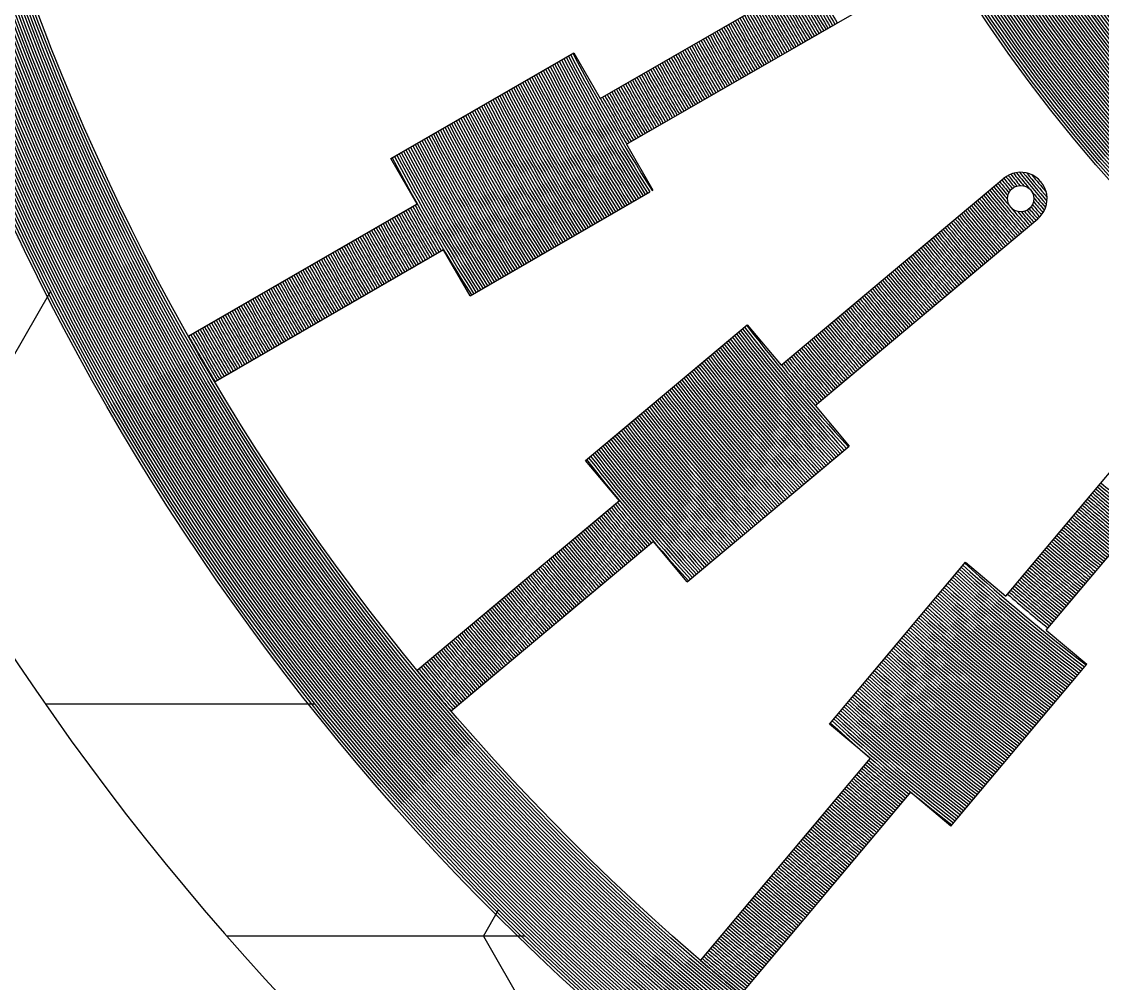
# Model space of a CAD drawing. Header units: millimetres. Extents: x 0 to 2404, y 0 to 1600.
# Drawn here: x 2312.82 to 2333.28, y 1450.91 to 1469.12 of the extents above; entities that cross this region are included whole.
import ezdxf

# ---------------------------------------------------------------- set-up
doc = ezdxf.new("R2010")
doc.units = ezdxf.units.MM

msp = doc.modelspace()

# ---------------------------------------------------------------- linework, layer by layer
for p, q in [((2323.772, 1467.662), (2329.839, 1471.165)), ((2324.272, 1466.796), (2330.339, 1470.299)), ((2319.808, 1466.528), (2323.272, 1468.528)), ((2323.272, 1468.528), (2323.772, 1467.662)), ((2324.272, 1466.796), (2324.772, 1465.93)), ((2320.308, 1465.662), (2319.808, 1466.528)), ((2327.2, 1462.615), (2331.417, 1466.153)), ((2321.308, 1463.93), (2324.714, 1465.896)), ((2324.757, 1465.921), (2324.772, 1465.93)), ((2320.308, 1465.662), (2315.981, 1463.164)), ((2327.843, 1461.849), (2332.06, 1465.387)), ((2320.808, 1464.796), (2316.481, 1462.298)), ((2321.308, 1463.93), (2320.808, 1464.796)), ((2323.493, 1460.81), (2326.558, 1463.381)), ((2326.558, 1463.381), (2327.2, 1462.615)), ((2331.453, 1458.239), (2334.991, 1462.456)), ((2327.843, 1461.849), (2328.486, 1461.083)), ((2332.219, 1457.596), (2335.757, 1461.813)), ((2325.422, 1458.512), (2328.486, 1461.083)), ((2324.136, 1460.044), (2323.493, 1460.81)), ((2324.136, 1460.044), (2320.308, 1456.832)), ((2324.779, 1459.278), (2320.951, 1456.066)), ((2325.422, 1458.512), (2324.779, 1459.278)), ((2328.116, 1455.818), (2330.687, 1458.882)), ((2330.687, 1458.882), (2331.453, 1458.239)), ((2332.219, 1457.596), (2332.985, 1456.954)), ((2330.414, 1453.889), (2332.985, 1456.954)), ((2328.882, 1455.175), (2328.116, 1455.818)), ((2328.882, 1455.175), (2325.669, 1451.347)), ((2329.648, 1454.532), (2326.436, 1450.704)), ((2330.414, 1453.889), (2329.648, 1454.532))]:
    msp.add_line(p, q)
at = {"linetype": 'Continuous'}
for p, q in [((2313.372, 1464.019), (2310.964, 1459.848)), ((2313.268, 1456.204), (2318.373, 1456.204)), ((2321.56, 1451.805), (2321.847, 1452.303)), ((2322.352, 1451.805), (2316.704, 1451.805)), ((2321.56, 1451.805), (2324.1, 1447.406))]:
    msp.add_line(p, q, dxfattribs=at)
for centre, radius in [((2354.333, 1484.729), 46), ((2354.333, 1484.729), 45.95), ((2354.333, 1484.729), 45.9), ((2354.333, 1484.729), 45.85), ((2354.333, 1484.729), 45.8), ((2354.333, 1484.729), 45.75), ((2354.333, 1484.729), 45.7), ((2354.333, 1484.729), 45.65), ((2354.333, 1484.729), 45.6), ((2354.333, 1484.729), 45.55), ((2354.333, 1484.729), 45.5), ((2354.333, 1484.729), 45.45), ((2354.333, 1484.729), 45.4), ((2354.333, 1484.729), 45.35), ((2354.333, 1484.729), 45.3), ((2354.333, 1484.729), 45.25), ((2354.333, 1484.729), 45.2), ((2354.333, 1484.729), 45.15), ((2354.333, 1484.729), 45.1), ((2354.333, 1484.729), 45.05), ((2354.333, 1484.729), 45), ((2354.333, 1484.729), 44.95), ((2354.333, 1484.729), 44.9), ((2354.333, 1484.729), 44.85), ((2354.333, 1484.729), 44.8), ((2354.333, 1484.729), 44.75), ((2354.333, 1484.729), 44.7), ((2354.333, 1484.729), 44.65), ((2354.333, 1484.729), 44.6), ((2354.333, 1484.729), 44.55), ((2354.333, 1484.729), 44.5), ((2354.333, 1484.729), 44.45), ((2354.333, 1484.729), 44.4), ((2354.333, 1484.729), 44.35), ((2354.333, 1484.729), 44.3), ((2354.333, 1484.729), 44.25), ((2354.333, 1484.729), 44.2), ((2354.333, 1484.729), 44.15), ((2354.333, 1484.729), 44.1), ((2354.333, 1484.729), 44.05), ((2354.333, 1484.729), 44), ((2354.333, 1484.729), 28), ((2354.333, 1484.729), 27.95), ((2354.333, 1484.729), 27.9), ((2354.333, 1484.729), 27.85), ((2354.333, 1484.729), 27.8), ((2354.333, 1484.729), 27.75), ((2354.333, 1484.729), 27.7), ((2354.333, 1484.729), 27.65), ((2354.333, 1484.729), 27.6), ((2354.333, 1484.729), 27.55), ((2354.333, 1484.729), 27.5), ((2354.333, 1484.729), 27.45), ((2354.333, 1484.729), 27.4), ((2354.333, 1484.729), 27.35), ((2354.333, 1484.729), 27.3), ((2354.333, 1484.729), 27.25), ((2354.333, 1484.729), 27.2), ((2354.333, 1484.729), 27.15), ((2354.333, 1484.729), 27.1), ((2354.333, 1484.729), 27.05), ((2354.333, 1484.729), 27), ((2354.333, 1484.729), 26.95), ((2354.333, 1484.729), 26.9), ((2354.333, 1484.729), 26.85), ((2354.333, 1484.729), 26.8), ((2354.333, 1484.729), 26.75), ((2354.333, 1484.729), 26.7), ((2354.333, 1484.729), 26.65), ((2354.333, 1484.729), 26.6), ((2354.333, 1484.729), 26.55), ((2354.333, 1484.729), 26.5), ((2354.333, 1484.729), 26.45), ((2354.333, 1484.729), 26.4), ((2354.333, 1484.729), 26.35), ((2354.333, 1484.729), 26.3), ((2354.333, 1484.729), 26.25), ((2354.333, 1484.729), 26.2), ((2354.333, 1484.729), 26.15), ((2354.333, 1484.729), 26.1), ((2354.333, 1484.729), 26.05), ((2354.333, 1484.729), 26), ((2331.735, 1465.767), 0.25)]:
    msp.add_circle(centre, radius)
for centre, radius, start, end in [((2354.333, 1484.729), 50, 95.7392, 84.2608), ((2354.333, 1484.729), 30.6, 209.0638, 210.9362), ((2354.333, 1484.729), 30.55, 209.0622, 210.9378), ((2354.333, 1484.729), 30.5, 209.0607, 210.9393), ((2354.333, 1484.729), 30.45, 209.0591, 210.9409), ((2354.333, 1484.729), 30.4, 209.0576, 210.9424), ((2354.333, 1484.729), 31, 209.0758, 210.9242), ((2354.333, 1484.729), 30.95, 209.0743, 210.9257), ((2354.333, 1484.729), 30.9, 209.0728, 210.9272), ((2354.333, 1484.729), 30.85, 209.0713, 210.9287), ((2354.333, 1484.729), 30.8, 209.0698, 210.9302), ((2354.333, 1484.729), 30.75, 209.0683, 210.9317), ((2354.333, 1484.729), 30.7, 209.0668, 210.9332), ((2354.333, 1484.729), 30.65, 209.0653, 210.9347), ((2354.333, 1484.729), 31.45, 209.0891, 210.9109), ((2354.333, 1484.729), 31.4, 209.0876, 210.9124), ((2354.333, 1484.729), 31.35, 209.0862, 210.9138), ((2354.333, 1484.729), 31.3, 209.0847, 210.9153), ((2354.333, 1484.729), 31.25, 209.0832, 210.9168), ((2354.333, 1484.729), 31.2, 209.0818, 210.9182), ((2354.333, 1484.729), 31.15, 209.0803, 210.9197), ((2354.333, 1484.729), 31.1, 209.0788, 210.9212), ((2354.333, 1484.729), 31.05, 209.0773, 210.9227), ((2354.333, 1484.729), 31.85, 209.1005, 210.8995), ((2354.333, 1484.729), 31.8, 209.0991, 210.9009), ((2354.333, 1484.729), 31.75, 209.0977, 210.9023), ((2354.333, 1484.729), 31.7, 209.0962, 210.9038), ((2354.333, 1484.729), 31.65, 209.0948, 210.9052), ((2354.333, 1484.729), 31.6, 209.0934, 210.9066), ((2354.333, 1484.729), 31.55, 209.0919, 210.9081), ((2354.333, 1484.729), 31.5, 209.0905, 210.9095), ((2354.333, 1484.729), 32.25, 209.1117, 210.8883), ((2354.333, 1484.729), 32.2, 209.1103, 210.8897), ((2354.333, 1484.729), 32.15, 209.1089, 210.8911), ((2354.333, 1484.729), 32.15, 209.1089, 210.8911), ((2354.333, 1484.729), 32.1, 209.1075, 210.8925), ((2354.333, 1484.729), 32.1, 209.1075, 210.8925), ((2354.333, 1484.729), 32.05, 209.1061, 210.8939), ((2354.333, 1484.729), 32, 209.1047, 210.8953), ((2354.333, 1484.729), 31.95, 209.1033, 210.8967), ((2354.333, 1484.729), 31.9, 209.1019, 210.8981), ((2354.333, 1484.729), 32.65, 209.1225, 210.8775), ((2354.333, 1484.729), 32.6, 209.1212, 210.8788), ((2354.333, 1484.729), 32.55, 209.1198, 210.8802), ((2354.333, 1484.729), 32.5, 209.1185, 210.8815), ((2354.333, 1484.729), 32.45, 209.1171, 210.8829), ((2354.333, 1484.729), 32.4, 209.1158, 210.8842), ((2354.333, 1484.729), 32.35, 209.1144, 210.8856), ((2354.333, 1484.729), 32.3, 209.113, 210.887), ((2354.333, 1484.729), 33.05, 209.1332, 210.8668), ((2354.333, 1484.729), 33, 209.1318, 210.8682), ((2354.333, 1484.729), 32.95, 209.1305, 210.8695), ((2354.333, 1484.729), 32.9, 209.1292, 210.8708), ((2354.333, 1484.729), 32.85, 209.1279, 210.8721), ((2354.333, 1484.729), 32.8, 209.1266, 210.8734), ((2354.333, 1484.729), 32.75, 209.1252, 210.8748), ((2354.333, 1484.729), 32.7, 209.1239, 210.8761), ((2354.333, 1484.729), 35.25, 207.5611, 212.4389), ((2354.333, 1484.729), 35.2, 207.5577, 212.4423), ((2354.333, 1484.729), 35.15, 207.5542, 212.4458), ((2354.333, 1484.729), 35.1, 207.5507, 212.4493), ((2354.333, 1484.729), 35.05, 207.5472, 212.4528), ((2354.333, 1484.729), 33.45, 209.1435, 210.8565), ((2354.333, 1484.729), 33.4, 209.1422, 210.8578), ((2354.333, 1484.729), 33.35, 209.141, 210.859), ((2354.333, 1484.729), 33.3, 209.1397, 210.8603), ((2354.333, 1484.729), 33.25, 209.1384, 210.8616), ((2354.333, 1484.729), 33.2, 209.1371, 210.8629), ((2354.333, 1484.729), 33.15, 209.1358, 210.8642), ((2354.333, 1484.729), 33.1, 209.1345, 210.8655), ((2354.333, 1484.729), 35.65, 207.5885, 212.4115), ((2354.333, 1484.729), 35.6, 207.5851, 212.4149), ((2354.333, 1484.729), 35.55, 207.5817, 212.4183), ((2354.333, 1484.729), 35.5, 207.5783, 212.4217), ((2354.333, 1484.729), 35.45, 207.5749, 212.4251), ((2354.333, 1484.729), 35.4, 207.5715, 212.4285), ((2354.333, 1484.729), 35.35, 207.568, 212.432), ((2354.333, 1484.729), 35.3, 207.5646, 212.4354), ((2354.333, 1484.729), 33.9, 209.1549, 210.8451), ((2354.333, 1484.729), 33.85, 209.1537, 210.8463), ((2354.333, 1484.729), 33.8, 209.1524, 210.8476), ((2354.333, 1484.729), 33.75, 209.1511, 210.8489), ((2354.333, 1484.729), 33.7, 209.1499, 210.8501), ((2354.333, 1484.729), 33.65, 209.1486, 210.8514), ((2354.333, 1484.729), 33.6, 209.1474, 210.8526), ((2354.333, 1484.729), 33.55, 209.1461, 210.8539), ((2354.333, 1484.729), 33.5, 209.1448, 210.8552), ((2354.333, 1484.729), 36.05, 207.6153, 212.3847), ((2354.333, 1484.729), 36, 207.612, 212.388), ((2354.333, 1484.729), 35.95, 207.6087, 212.3913), ((2354.333, 1484.729), 35.9, 207.6053, 212.3947), ((2354.333, 1484.729), 35.85, 207.602, 212.398), ((2354.333, 1484.729), 35.8, 207.5986, 212.4014), ((2354.333, 1484.729), 35.75, 207.5953, 212.4047), ((2354.333, 1484.729), 35.7, 207.5919, 212.4081), ((2354.333, 1484.729), 34.3, 209.1648, 210.8352), ((2354.333, 1484.729), 34.25, 209.1635, 210.8365), ((2354.333, 1484.729), 34.2, 209.1623, 210.8377), ((2354.333, 1484.729), 34.15, 209.1611, 210.8389), ((2354.333, 1484.729), 34.1, 209.1599, 210.8401), ((2354.333, 1484.729), 34.05, 209.1586, 210.8414), ((2354.333, 1484.729), 34, 209.1574, 210.8426), ((2354.333, 1484.729), 33.95, 209.1561, 210.8439), ((2354.333, 1484.729), 36.45, 207.6415, 212.3585), ((2354.333, 1484.729), 36.4, 207.6382, 212.3618), ((2354.333, 1484.729), 36.35, 207.635, 212.365), ((2354.333, 1484.729), 36.3, 207.6317, 212.3683), ((2354.333, 1484.729), 36.25, 207.6285, 212.3715), ((2354.333, 1484.729), 36.2, 207.6252, 212.3748), ((2354.333, 1484.729), 36.15, 207.6219, 212.3781), ((2354.333, 1484.729), 36.1, 207.6186, 212.3814), ((2354.333, 1484.729), 34.7, 209.1744, 210.8256), ((2354.333, 1484.729), 34.65, 209.1732, 210.8268), ((2354.333, 1484.729), 34.6, 209.172, 210.828), ((2354.333, 1484.729), 34.55, 209.1708, 210.8292), ((2354.333, 1484.729), 34.5, 209.1696, 210.8304), ((2354.333, 1484.729), 34.45, 209.1684, 210.8316), ((2354.333, 1484.729), 34.4, 209.1672, 210.8328), ((2354.333, 1484.729), 34.35, 209.166, 210.834), ((2354.333, 1484.729), 36.85, 207.6671, 212.3329), ((2354.333, 1484.729), 36.8, 207.6639, 212.3361), ((2354.333, 1484.729), 36.75, 207.6607, 212.3393), ((2354.333, 1484.729), 36.7, 207.6576, 212.3424), ((2354.333, 1484.729), 36.65, 207.6544, 212.3456), ((2354.333, 1484.729), 36.6, 207.6512, 212.3488), ((2354.333, 1484.729), 36.55, 207.6479, 212.3521), ((2354.333, 1484.729), 36.5, 207.6447, 212.3553), ((2354.333, 1484.729), 35, 209.1815, 210.8185), ((2354.333, 1484.729), 34.95, 209.1803, 210.8197), ((2354.333, 1484.729), 34.9, 209.1791, 210.8209), ((2354.333, 1484.729), 34.85, 209.1779, 210.8221), ((2354.333, 1484.729), 34.8, 209.1768, 210.8232), ((2354.333, 1484.729), 34.75, 209.1756, 210.8244), ((2354.333, 1484.729), 37.3, 207.6953, 212.3047), ((2354.333, 1484.729), 37.25, 207.6922, 212.3078), ((2354.333, 1484.729), 37.2, 207.6891, 212.3109), ((2354.333, 1484.729), 37.15, 207.6859, 212.3141), ((2354.333, 1484.729), 37.1, 207.6828, 212.3172), ((2354.333, 1484.729), 37.05, 207.6797, 212.3203), ((2354.333, 1484.729), 37, 207.6766, 212.3234), ((2354.333, 1484.729), 36.95, 207.6734, 212.3266), ((2354.333, 1484.729), 36.9, 207.6703, 212.3297), ((2354.333, 1484.729), 37.7, 207.7197, 212.2803), ((2354.333, 1484.729), 37.65, 207.7167, 212.2833), ((2354.333, 1484.729), 37.6, 207.7137, 212.2863), ((2354.333, 1484.729), 37.55, 207.7106, 212.2894), ((2354.333, 1484.729), 37.5, 207.7076, 212.2924), ((2354.333, 1484.729), 37.45, 207.7045, 212.2955), ((2354.333, 1484.729), 37.4, 207.7014, 212.2986), ((2354.333, 1484.729), 37.35, 207.6983, 212.3017), ((2354.333, 1484.729), 38.1, 207.7437, 212.2563), ((2354.333, 1484.729), 38.05, 207.7407, 212.2593), ((2354.333, 1484.729), 38, 207.7377, 212.2623), ((2354.333, 1484.729), 37.95, 207.7348, 212.2652), ((2354.333, 1484.729), 37.9, 207.7318, 212.2682), ((2354.333, 1484.729), 37.85, 207.7288, 212.2712), ((2354.333, 1484.729), 37.8, 207.7258, 212.2742), ((2354.333, 1484.729), 37.75, 207.7227, 212.2773), ((2354.333, 1484.729), 38.5, 207.7671, 212.2329), ((2354.333, 1484.729), 38.45, 207.7642, 212.2358), ((2354.333, 1484.729), 38.4, 207.7613, 212.2387), ((2354.333, 1484.729), 38.35, 207.7584, 212.2416), ((2354.333, 1484.729), 38.3, 207.7555, 212.2445), ((2354.333, 1484.729), 38.25, 207.7525, 212.2475), ((2354.333, 1484.729), 38.2, 207.7496, 212.2504), ((2354.333, 1484.729), 38.15, 207.7466, 212.2534), ((2354.333, 1484.729), 38.9, 207.7901, 212.2099), ((2354.333, 1484.729), 38.85, 207.7873, 212.2127), ((2354.333, 1484.729), 38.8, 207.7844, 212.2156), ((2354.333, 1484.729), 38.75, 207.7815, 212.2185), ((2354.333, 1484.729), 38.7, 207.7787, 212.2213), ((2354.333, 1484.729), 38.65, 207.7758, 212.2242), ((2354.333, 1484.729), 38.6, 207.7729, 212.2271), ((2354.333, 1484.729), 38.55, 207.77, 212.23), ((2354.333, 1484.729), 39, 207.7958, 212.2042), ((2354.333, 1484.729), 38.95, 207.7929, 212.2071), ((2331.735, 1465.767), 0.5, 309.5144, 130.4856), ((2354.333, 1484.729), 29.45, 219.0329, 219.5238), ((2354.333, 1484.729), 29.4, 219.0468, 219.5542), ((2354.333, 1484.729), 29.35, 219.0712, 219.6106), ((2354.333, 1484.729), 29.3, 219.1069, 219.7077), ((2354.333, 1484.729), 29.25, 219.1554, 220.8446), ((2354.333, 1484.729), 29.2, 219.2191, 220.7809), ((2354.333, 1484.729), 29.15, 219.3023, 220.6977), ((2354.333, 1484.729), 29.1, 219.4133, 220.5867), ((2354.333, 1484.729), 29.05, 219.5734, 220.4266), ((2354.333, 1484.729), 29.8, 219.0386, 220.9614), ((2354.333, 1484.729), 29.75, 219.037, 220.963), ((2354.333, 1484.729), 29.7, 219.0354, 219.7096), ((2354.333, 1484.729), 29.65, 219.0338, 219.6125), ((2354.333, 1484.729), 29.6, 219.0321, 219.5557), ((2354.333, 1484.729), 29.55, 219.0305, 219.5247), ((2354.333, 1484.729), 29.5, 219.0288, 219.5144), ((2354.333, 1484.729), 29, 219.9917, 220.0083), ((2354.333, 1484.729), 30.1, 219.0482, 220.9518), ((2354.333, 1484.729), 30.05, 219.0466, 220.9534), ((2354.333, 1484.729), 30, 219.045, 220.955), ((2354.333, 1484.729), 29.95, 219.0434, 220.9566), ((2354.333, 1484.729), 29.9, 219.0418, 220.9582), ((2354.333, 1484.729), 29.85, 219.0402, 220.9598), ((2354.333, 1484.729), 29.3, 220.2923, 220.8931), ((2354.333, 1484.729), 39.2, 209.2692, 210.7308), ((2354.333, 1484.729), 39.15, 209.2682, 210.7318), ((2354.333, 1484.729), 39.1, 209.2673, 210.7327), ((2354.333, 1484.729), 39.05, 209.2664, 210.7336), ((2354.333, 1484.729), 30.4, 219.0576, 220.9424), ((2354.333, 1484.729), 30.35, 219.056, 220.944), ((2354.333, 1484.729), 30.3, 219.0545, 220.9455), ((2354.333, 1484.729), 30.25, 219.0529, 220.9471), ((2354.333, 1484.729), 30.2, 219.0514, 220.9486), ((2354.333, 1484.729), 30.15, 219.0498, 220.9502), ((2354.333, 1484.729), 29.5, 220.4856, 220.9712), ((2354.333, 1484.729), 29.45, 220.4762, 220.9671), ((2354.333, 1484.729), 29.4, 220.4458, 220.9532), ((2354.333, 1484.729), 29.35, 220.3894, 220.9288), ((2354.333, 1484.729), 39.6, 209.2765, 210.7235), ((2354.333, 1484.729), 39.55, 209.2756, 210.7244), ((2354.333, 1484.729), 39.5, 209.2747, 210.7253), ((2354.333, 1484.729), 39.45, 209.2738, 210.7262), ((2354.333, 1484.729), 39.4, 209.2729, 210.7271), ((2354.333, 1484.729), 39.35, 209.272, 210.728), ((2354.333, 1484.729), 39.3, 209.271, 210.729), ((2354.333, 1484.729), 39.25, 209.2701, 210.7299), ((2354.333, 1484.729), 30.75, 219.0683, 220.9317), ((2354.333, 1484.729), 30.7, 219.0668, 220.9332), ((2354.333, 1484.729), 30.65, 219.0653, 220.9347), ((2354.333, 1484.729), 30.6, 219.0638, 220.9362), ((2354.333, 1484.729), 30.55, 219.0622, 220.9378), ((2354.333, 1484.729), 30.5, 219.0607, 220.9393), ((2354.333, 1484.729), 30.45, 219.0591, 220.9409), ((2354.333, 1484.729), 29.7, 220.2904, 220.9646), ((2354.333, 1484.729), 29.65, 220.3875, 220.9662), ((2354.333, 1484.729), 29.6, 220.4443, 220.9679), ((2354.333, 1484.729), 29.55, 220.4753, 220.9695), ((2354.333, 1484.729), 40, 209.2838, 210.7162), ((2354.333, 1484.729), 39.95, 209.2829, 210.7171), ((2354.333, 1484.729), 39.9, 209.282, 210.718), ((2354.333, 1484.729), 39.85, 209.2811, 210.7189), ((2354.333, 1484.729), 39.8, 209.2802, 210.7198), ((2354.333, 1484.729), 39.75, 209.2793, 210.7207), ((2354.333, 1484.729), 39.7, 209.2784, 210.7216), ((2354.333, 1484.729), 39.65, 209.2775, 210.7225), ((2354.333, 1484.729), 31.05, 219.0773, 220.9227), ((2354.333, 1484.729), 31, 219.0758, 220.9242), ((2354.333, 1484.729), 30.95, 219.0743, 220.9257), ((2354.333, 1484.729), 30.9, 219.0728, 220.9272), ((2354.333, 1484.729), 30.85, 219.0713, 220.9287), ((2354.333, 1484.729), 30.8, 219.0698, 220.9302), ((2354.333, 1484.729), 40.45, 209.2918, 210.7082), ((2354.333, 1484.729), 40.4, 209.2909, 210.7091), ((2354.333, 1484.729), 40.35, 209.29, 210.71), ((2354.333, 1484.729), 40.3, 209.2891, 210.7109), ((2354.333, 1484.729), 40.25, 209.2882, 210.7118), ((2354.333, 1484.729), 40.2, 209.2873, 210.7127), ((2354.333, 1484.729), 40.15, 209.2865, 210.7135), ((2354.333, 1484.729), 40.1, 209.2856, 210.7144), ((2354.333, 1484.729), 40.05, 209.2847, 210.7153), ((2354.333, 1484.729), 31.35, 219.0862, 220.9138), ((2354.333, 1484.729), 31.3, 219.0847, 220.9153), ((2354.333, 1484.729), 31.25, 219.0832, 220.9168), ((2354.333, 1484.729), 31.2, 219.0818, 220.9182), ((2354.333, 1484.729), 31.15, 219.0803, 220.9197), ((2354.333, 1484.729), 31.1, 219.0788, 220.9212), ((2354.333, 1484.729), 40.85, 209.2987, 210.7013), ((2354.333, 1484.729), 40.8, 209.2978, 210.7022), ((2354.333, 1484.729), 40.75, 209.297, 210.703), ((2354.333, 1484.729), 40.7, 209.2961, 210.7039), ((2354.333, 1484.729), 40.65, 209.2952, 210.7048), ((2354.333, 1484.729), 40.6, 209.2944, 210.7056), ((2354.333, 1484.729), 40.55, 209.2935, 210.7065), ((2354.333, 1484.729), 40.5, 209.2926, 210.7074), ((2354.333, 1484.729), 31.7, 219.0962, 220.9038), ((2354.333, 1484.729), 31.65, 219.0948, 220.9052), ((2354.333, 1484.729), 31.6, 219.0934, 220.9066), ((2354.333, 1484.729), 31.55, 219.0919, 220.9081), ((2354.333, 1484.729), 31.5, 219.0905, 220.9095), ((2354.333, 1484.729), 31.45, 219.0891, 220.9109), ((2354.333, 1484.729), 31.4, 219.0876, 220.9124), ((2354.333, 1484.729), 41.25, 209.3055, 210.6945), ((2354.333, 1484.729), 41.2, 209.3046, 210.6954), ((2354.333, 1484.729), 41.15, 209.3038, 210.6962), ((2354.333, 1484.729), 41.1, 209.303, 210.697), ((2354.333, 1484.729), 41.05, 209.3021, 210.6979), ((2354.333, 1484.729), 41, 209.3013, 210.6987), ((2354.333, 1484.729), 40.95, 209.3004, 210.6996), ((2354.333, 1484.729), 40.9, 209.2995, 210.7005), ((2354.333, 1484.729), 32, 219.1047, 220.8953), ((2354.333, 1484.729), 31.95, 219.1033, 220.8967), ((2354.333, 1484.729), 31.9, 219.1019, 220.8981), ((2354.333, 1484.729), 31.85, 219.1005, 220.8995), ((2354.333, 1484.729), 31.8, 219.0991, 220.9009), ((2354.333, 1484.729), 31.75, 219.0977, 220.9023), ((2354.333, 1484.729), 41.65, 209.3122, 210.6878), ((2354.333, 1484.729), 41.6, 209.3113, 210.6887), ((2354.333, 1484.729), 41.55, 209.3105, 210.6895), ((2354.333, 1484.729), 41.5, 209.3097, 210.6903), ((2354.333, 1484.729), 41.45, 209.3088, 210.6912), ((2354.333, 1484.729), 41.4, 209.308, 210.692), ((2354.333, 1484.729), 41.35, 209.3072, 210.6928), ((2354.333, 1484.729), 41.3, 209.3063, 210.6937), ((2354.333, 1484.729), 32.3, 219.113, 220.887), ((2354.333, 1484.729), 32.25, 219.1117, 220.8883), ((2354.333, 1484.729), 32.2, 219.1103, 220.8897), ((2354.333, 1484.729), 32.15, 219.1089, 220.8911), ((2354.333, 1484.729), 32.15, 219.1089, 220.8911), ((2354.333, 1484.729), 32.1, 219.1075, 220.8925), ((2354.333, 1484.729), 32.1, 219.1075, 220.8925), ((2354.333, 1484.729), 32.05, 219.1061, 220.8939), ((2354.333, 1484.729), 42.05, 209.3187, 210.6813), ((2354.333, 1484.729), 42, 209.3179, 210.6821), ((2354.333, 1484.729), 41.95, 209.3171, 210.6829), ((2354.333, 1484.729), 41.9, 209.3163, 210.6837), ((2354.333, 1484.729), 41.85, 209.3154, 210.6846), ((2354.333, 1484.729), 41.8, 209.3146, 210.6854), ((2354.333, 1484.729), 41.75, 209.3138, 210.6862), ((2354.333, 1484.729), 41.7, 209.313, 210.687), ((2354.333, 1484.729), 32.65, 219.1225, 220.8775), ((2354.333, 1484.729), 32.6, 219.1212, 220.8788), ((2354.333, 1484.729), 32.55, 219.1198, 220.8802), ((2354.333, 1484.729), 32.5, 219.1185, 220.8815), ((2354.333, 1484.729), 32.45, 219.1171, 220.8829), ((2354.333, 1484.729), 32.4, 219.1158, 220.8842), ((2354.333, 1484.729), 32.35, 219.1144, 220.8856), ((2354.333, 1484.729), 42.5, 209.3259, 210.6741), ((2354.333, 1484.729), 42.45, 209.3251, 210.6749), ((2354.333, 1484.729), 42.4, 209.3243, 210.6757), ((2354.333, 1484.729), 42.35, 209.3235, 210.6765), ((2354.333, 1484.729), 42.3, 209.3227, 210.6773), ((2354.333, 1484.729), 42.25, 209.3219, 210.6781), ((2354.333, 1484.729), 42.2, 209.3211, 210.6789), ((2354.333, 1484.729), 42.15, 209.3203, 210.6797), ((2354.333, 1484.729), 42.1, 209.3195, 210.6805), ((2354.333, 1484.729), 32.95, 219.1305, 220.8695), ((2354.333, 1484.729), 32.9, 219.1292, 220.8708), ((2354.333, 1484.729), 32.85, 219.1279, 220.8721), ((2354.333, 1484.729), 32.8, 219.1266, 220.8734), ((2354.333, 1484.729), 32.75, 219.1252, 220.8748), ((2354.333, 1484.729), 32.7, 219.1239, 220.8761), ((2354.333, 1484.729), 42.9, 209.3322, 210.6678), ((2354.333, 1484.729), 42.85, 209.3314, 210.6686), ((2354.333, 1484.729), 42.8, 209.3306, 210.6694), ((2354.333, 1484.729), 42.75, 209.3299, 210.6701), ((2354.333, 1484.729), 42.7, 209.3291, 210.6709), ((2354.333, 1484.729), 42.65, 209.3283, 210.6717), ((2354.333, 1484.729), 42.6, 209.3275, 210.6725), ((2354.333, 1484.729), 42.55, 209.3267, 210.6733), ((2354.333, 1484.729), 33.3, 219.1397, 220.8603), ((2354.333, 1484.729), 33.25, 219.1384, 220.8616), ((2354.333, 1484.729), 33.2, 219.1371, 220.8629), ((2354.333, 1484.729), 33.15, 219.1358, 220.8642), ((2354.333, 1484.729), 33.1, 219.1345, 220.8655), ((2354.333, 1484.729), 33.05, 219.1332, 220.8668), ((2354.333, 1484.729), 33, 219.1318, 220.8682), ((2354.333, 1484.729), 43.3, 209.3376, 210.6624), ((2354.333, 1484.729), 43.25, 209.3376, 210.6624), ((2354.333, 1484.729), 43.2, 209.3368, 210.6632), ((2354.333, 1484.729), 43.15, 209.3361, 210.6639), ((2354.333, 1484.729), 43.1, 209.3353, 210.6647), ((2354.333, 1484.729), 43.05, 209.3345, 210.6655), ((2354.333, 1484.729), 43, 209.3338, 210.6662), ((2354.333, 1484.729), 42.95, 209.333, 210.667), ((2354.333, 1484.729), 33.6, 219.1474, 220.8526), ((2354.333, 1484.729), 33.55, 219.1461, 220.8539), ((2354.333, 1484.729), 33.5, 219.1448, 220.8552), ((2354.333, 1484.729), 33.45, 219.1435, 220.8565), ((2354.333, 1484.729), 33.4, 219.1422, 220.8578), ((2354.333, 1484.729), 33.35, 219.141, 220.859), ((2354.333, 1484.729), 43.7, 209.3444, 210.6556), ((2354.333, 1484.729), 43.65, 209.3414, 210.6586), ((2354.333, 1484.729), 43.6, 209.3414, 210.6586), ((2354.333, 1484.729), 43.55, 209.3414, 210.6586), ((2354.333, 1484.729), 43.5, 209.3414, 210.6586), ((2354.333, 1484.729), 43.45, 209.3376, 210.6624), ((2354.333, 1484.729), 43.4, 209.3376, 210.6624), ((2354.333, 1484.729), 43.35, 209.3376, 210.6624), ((2354.333, 1484.729), 35.15, 217.5542, 222.4458), ((2354.333, 1484.729), 35.1, 217.5507, 222.4493), ((2354.333, 1484.729), 35.05, 217.5472, 222.4528), ((2354.333, 1484.729), 33.9, 219.1549, 220.8451), ((2354.333, 1484.729), 33.85, 219.1537, 220.8463), ((2354.333, 1484.729), 33.8, 219.1524, 220.8476), ((2354.333, 1484.729), 33.75, 219.1511, 220.8489), ((2354.333, 1484.729), 33.7, 219.1499, 220.8501), ((2354.333, 1484.729), 33.65, 219.1486, 220.8514), ((2354.333, 1484.729), 44, 209.3474, 210.6518), ((2354.333, 1484.729), 43.95, 209.3474, 210.6518), ((2354.333, 1484.729), 43.9, 209.3474, 210.6526), ((2354.333, 1484.729), 43.85, 209.3452, 210.6548), ((2354.333, 1484.729), 43.8, 209.3452, 210.6548), ((2354.333, 1484.729), 43.75, 209.3452, 210.6548), ((2354.333, 1484.729), 35.45, 217.5749, 222.4251), ((2354.333, 1484.729), 35.4, 217.5715, 222.4285), ((2354.333, 1484.729), 35.35, 217.568, 222.432), ((2354.333, 1484.729), 35.3, 217.5646, 222.4354), ((2354.333, 1484.729), 35.25, 217.5611, 222.4389), ((2354.333, 1484.729), 35.2, 217.5577, 222.4423), ((2354.333, 1484.729), 34.25, 219.1635, 220.8365), ((2354.333, 1484.729), 34.2, 219.1623, 220.8377), ((2354.333, 1484.729), 34.15, 219.1611, 220.8389), ((2354.333, 1484.729), 34.1, 219.1599, 220.8401), ((2354.333, 1484.729), 34.05, 219.1586, 220.8414), ((2354.333, 1484.729), 34, 219.1574, 220.8426), ((2354.333, 1484.729), 33.95, 219.1561, 220.8439), ((2354.333, 1484.729), 35.75, 217.5953, 222.4047), ((2354.333, 1484.729), 35.7, 217.5919, 222.4081), ((2354.333, 1484.729), 35.65, 217.5885, 222.4115), ((2354.333, 1484.729), 35.6, 217.5851, 222.4149), ((2354.333, 1484.729), 35.55, 217.5817, 222.4183), ((2354.333, 1484.729), 35.5, 217.5783, 222.4217), ((2354.333, 1484.729), 34.55, 219.1708, 220.8292), ((2354.333, 1484.729), 34.5, 219.1696, 220.8304), ((2354.333, 1484.729), 34.45, 219.1684, 220.8316), ((2354.333, 1484.729), 34.4, 219.1672, 220.8328), ((2354.333, 1484.729), 34.35, 219.166, 220.834), ((2354.333, 1484.729), 34.3, 219.1648, 220.8352), ((2354.333, 1484.729), 36.1, 217.6186, 222.3814), ((2354.333, 1484.729), 36.05, 217.6153, 222.3847), ((2354.333, 1484.729), 36, 217.612, 222.388), ((2354.333, 1484.729), 35.95, 217.6087, 222.3913), ((2354.333, 1484.729), 35.9, 217.6053, 222.3947), ((2354.333, 1484.729), 35.85, 217.602, 222.398), ((2354.333, 1484.729), 35.8, 217.5986, 222.4014), ((2354.333, 1484.729), 34.85, 219.1779, 220.8221), ((2354.333, 1484.729), 34.8, 219.1768, 220.8232), ((2354.333, 1484.729), 34.75, 219.1756, 220.8244), ((2354.333, 1484.729), 34.7, 219.1744, 220.8256), ((2354.333, 1484.729), 34.65, 219.1732, 220.8268), ((2354.333, 1484.729), 34.6, 219.172, 220.828), ((2354.333, 1484.729), 36.4, 217.6382, 222.3618), ((2354.333, 1484.729), 36.35, 217.635, 222.365), ((2354.333, 1484.729), 36.3, 217.6317, 222.3683), ((2354.333, 1484.729), 36.25, 217.6285, 222.3715), ((2354.333, 1484.729), 36.2, 217.6252, 222.3748), ((2354.333, 1484.729), 36.15, 217.6219, 222.3781), ((2354.333, 1484.729), 35, 219.1815, 220.8185), ((2354.333, 1484.729), 34.95, 219.1803, 220.8197), ((2354.333, 1484.729), 34.9, 219.1791, 220.8209), ((2354.333, 1484.729), 36.7, 217.6576, 222.3424), ((2354.333, 1484.729), 36.65, 217.6544, 222.3456), ((2354.333, 1484.729), 36.6, 217.6512, 222.3488), ((2354.333, 1484.729), 36.55, 217.6479, 222.3521), ((2354.333, 1484.729), 36.5, 217.6447, 222.3553), ((2354.333, 1484.729), 36.45, 217.6415, 222.3585), ((2354.333, 1484.729), 37.05, 217.6797, 222.3203), ((2354.333, 1484.729), 37, 217.6766, 222.3234), ((2354.333, 1484.729), 36.95, 217.6734, 222.3266), ((2354.333, 1484.729), 36.9, 217.6703, 222.3297), ((2354.333, 1484.729), 36.85, 217.6671, 222.3329), ((2354.333, 1484.729), 36.8, 217.6639, 222.3361), ((2354.333, 1484.729), 36.75, 217.6607, 222.3393), ((2354.333, 1484.729), 37.35, 217.6983, 222.3017), ((2354.333, 1484.729), 37.3, 217.6953, 222.3047), ((2354.333, 1484.729), 37.25, 217.6922, 222.3078), ((2354.333, 1484.729), 37.2, 217.6891, 222.3109), ((2354.333, 1484.729), 37.15, 217.6859, 222.3141), ((2354.333, 1484.729), 37.1, 217.6828, 222.3172), ((2354.333, 1484.729), 37.7, 217.7197, 222.2803), ((2354.333, 1484.729), 37.65, 217.7167, 222.2833), ((2354.333, 1484.729), 37.6, 217.7137, 222.2863), ((2354.333, 1484.729), 37.55, 217.7106, 222.2894), ((2354.333, 1484.729), 37.5, 217.7076, 222.2924), ((2354.333, 1484.729), 37.45, 217.7045, 222.2955), ((2354.333, 1484.729), 37.4, 217.7014, 222.2986), ((2354.333, 1484.729), 38, 217.7377, 222.2623), ((2354.333, 1484.729), 37.95, 217.7348, 222.2652), ((2354.333, 1484.729), 37.9, 217.7318, 222.2682), ((2354.333, 1484.729), 37.85, 217.7288, 222.2712), ((2354.333, 1484.729), 37.8, 217.7258, 222.2742), ((2354.333, 1484.729), 37.75, 217.7227, 222.2773), ((2354.333, 1484.729), 38.3, 217.7555, 222.2445), ((2354.333, 1484.729), 38.25, 217.7525, 222.2475), ((2354.333, 1484.729), 38.2, 217.7496, 222.2504), ((2354.333, 1484.729), 38.15, 217.7466, 222.2534), ((2354.333, 1484.729), 38.1, 217.7437, 222.2563), ((2354.333, 1484.729), 38.05, 217.7407, 222.2593), ((2354.333, 1484.729), 38.65, 217.7758, 222.2242), ((2354.333, 1484.729), 38.6, 217.7729, 222.2271), ((2354.333, 1484.729), 38.55, 217.77, 222.23), ((2354.333, 1484.729), 38.5, 217.7671, 222.2329), ((2354.333, 1484.729), 38.45, 217.7642, 222.2358), ((2354.333, 1484.729), 38.4, 217.7613, 222.2387), ((2354.333, 1484.729), 38.35, 217.7584, 222.2416), ((2354.333, 1484.729), 38.95, 217.7929, 222.2071), ((2354.333, 1484.729), 38.9, 217.7901, 222.2099), ((2354.333, 1484.729), 38.85, 217.7873, 222.2127), ((2354.333, 1484.729), 38.8, 217.7844, 222.2156), ((2354.333, 1484.729), 38.75, 217.7815, 222.2185), ((2354.333, 1484.729), 38.7, 217.7787, 222.2213), ((2354.333, 1484.729), 39, 217.7958, 222.2042), ((2354.333, 1484.729), 32.4, 229.1158, 230.8842), ((2354.333, 1484.729), 32.35, 229.1144, 230.8856), ((2354.333, 1484.729), 32.3, 229.113, 230.887), ((2354.333, 1484.729), 32.25, 229.1117, 230.8883), ((2354.333, 1484.729), 32.2, 229.1103, 230.8897), ((2354.333, 1484.729), 32.65, 229.1225, 230.8775), ((2354.333, 1484.729), 32.6, 229.1212, 230.8788), ((2354.333, 1484.729), 32.55, 229.1198, 230.8802), ((2354.333, 1484.729), 32.5, 229.1185, 230.8815), ((2354.333, 1484.729), 32.45, 229.1171, 230.8829), ((2354.333, 1484.729), 39.35, 219.272, 220.728), ((2354.333, 1484.729), 39.3, 219.271, 220.729), ((2354.333, 1484.729), 39.25, 219.2701, 220.7299), ((2354.333, 1484.729), 39.2, 219.2692, 220.7308), ((2354.333, 1484.729), 39.15, 219.2682, 220.7318), ((2354.333, 1484.729), 39.1, 219.2673, 220.7327), ((2354.333, 1484.729), 39.05, 219.2664, 220.7336), ((2354.333, 1484.729), 32.9, 229.1292, 230.8708), ((2354.333, 1484.729), 32.85, 229.1279, 230.8721), ((2354.333, 1484.729), 32.8, 229.1266, 230.8734), ((2354.333, 1484.729), 32.75, 229.1252, 230.8748), ((2354.333, 1484.729), 32.7, 229.1239, 230.8761), ((2354.333, 1484.729), 39.65, 219.2775, 220.7225), ((2354.333, 1484.729), 39.6, 219.2765, 220.7235), ((2354.333, 1484.729), 39.55, 219.2756, 220.7244), ((2354.333, 1484.729), 39.5, 219.2747, 220.7253), ((2354.333, 1484.729), 39.45, 219.2738, 220.7262), ((2354.333, 1484.729), 39.4, 219.2729, 220.7271), ((2354.333, 1484.729), 33.2, 229.1371, 230.8629), ((2354.333, 1484.729), 33.15, 229.1358, 230.8642), ((2354.333, 1484.729), 33.1, 229.1345, 230.8655), ((2354.333, 1484.729), 33.05, 229.1332, 230.8668), ((2354.333, 1484.729), 33, 229.1318, 230.8682), ((2354.333, 1484.729), 32.95, 229.1305, 230.8695), ((2354.333, 1484.729), 39.95, 219.2829, 220.7171), ((2354.333, 1484.729), 39.9, 219.282, 220.718), ((2354.333, 1484.729), 39.85, 219.2811, 220.7189), ((2354.333, 1484.729), 39.8, 219.2802, 220.7198), ((2354.333, 1484.729), 39.75, 219.2793, 220.7207), ((2354.333, 1484.729), 39.7, 219.2784, 220.7216), ((2354.333, 1484.729), 33.45, 229.1435, 230.8565), ((2354.333, 1484.729), 33.4, 229.1422, 230.8578), ((2354.333, 1484.729), 33.35, 229.141, 230.859), ((2354.333, 1484.729), 33.3, 229.1397, 230.8603), ((2354.333, 1484.729), 33.25, 229.1384, 230.8616), ((2354.333, 1484.729), 40.3, 219.2891, 220.7109), ((2354.333, 1484.729), 40.25, 219.2882, 220.7118), ((2354.333, 1484.729), 40.2, 219.2873, 220.7127), ((2354.333, 1484.729), 40.15, 219.2865, 220.7135), ((2354.333, 1484.729), 40.1, 219.2856, 220.7144), ((2354.333, 1484.729), 40.05, 219.2847, 220.7153), ((2354.333, 1484.729), 40, 219.2838, 220.7162), ((2354.333, 1484.729), 33.7, 229.1499, 230.8501), ((2354.333, 1484.729), 33.65, 229.1486, 230.8514), ((2354.333, 1484.729), 33.6, 229.1474, 230.8526), ((2354.333, 1484.729), 33.55, 229.1461, 230.8539), ((2354.333, 1484.729), 33.5, 229.1448, 230.8552), ((2354.333, 1484.729), 40.6, 219.2944, 220.7056), ((2354.333, 1484.729), 40.55, 219.2935, 220.7065), ((2354.333, 1484.729), 40.5, 219.2926, 220.7074), ((2354.333, 1484.729), 40.45, 219.2918, 220.7082), ((2354.333, 1484.729), 40.4, 219.2909, 220.7091), ((2354.333, 1484.729), 40.35, 219.29, 220.71), ((2354.333, 1484.729), 34, 229.1574, 230.8426), ((2354.333, 1484.729), 33.95, 229.1561, 230.8439), ((2354.333, 1484.729), 33.9, 229.1549, 230.8451), ((2354.333, 1484.729), 33.85, 229.1537, 230.8463), ((2354.333, 1484.729), 33.8, 229.1524, 230.8476), ((2354.333, 1484.729), 33.75, 229.1511, 230.8489), ((2354.333, 1484.729), 40.9, 219.2995, 220.7005), ((2354.333, 1484.729), 40.85, 219.2987, 220.7013), ((2354.333, 1484.729), 40.8, 219.2978, 220.7022), ((2354.333, 1484.729), 40.75, 219.297, 220.703), ((2354.333, 1484.729), 40.7, 219.2961, 220.7039), ((2354.333, 1484.729), 40.65, 219.2952, 220.7048), ((2354.333, 1484.729), 35.1, 227.5507, 232.4493), ((2354.333, 1484.729), 35.05, 227.5472, 232.4528), ((2354.333, 1484.729), 34.25, 229.1635, 230.8365), ((2354.333, 1484.729), 34.2, 229.1623, 230.8377), ((2354.333, 1484.729), 34.15, 229.1611, 230.8389), ((2354.333, 1484.729), 34.1, 229.1599, 230.8401), ((2354.333, 1484.729), 34.05, 229.1586, 230.8414), ((2354.333, 1484.729), 41.25, 219.3055, 220.6945), ((2354.333, 1484.729), 41.2, 219.3046, 220.6954), ((2354.333, 1484.729), 41.15, 219.3038, 220.6962), ((2354.333, 1484.729), 41.1, 219.303, 220.697), ((2354.333, 1484.729), 41.05, 219.3021, 220.6979), ((2354.333, 1484.729), 41, 219.3013, 220.6987), ((2354.333, 1484.729), 40.95, 219.3004, 220.6996), ((2354.333, 1484.729), 35.4, 227.5715, 232.4285), ((2354.333, 1484.729), 35.35, 227.568, 232.432), ((2354.333, 1484.729), 35.3, 227.5646, 232.4354), ((2354.333, 1484.729), 35.25, 227.5611, 232.4389), ((2354.333, 1484.729), 35.2, 227.5577, 232.4423), ((2354.333, 1484.729), 35.15, 227.5542, 232.4458), ((2354.333, 1484.729), 34.5, 229.1696, 230.8304), ((2354.333, 1484.729), 34.45, 229.1684, 230.8316), ((2354.333, 1484.729), 34.4, 229.1672, 230.8328), ((2354.333, 1484.729), 34.35, 229.166, 230.834), ((2354.333, 1484.729), 34.3, 229.1648, 230.8352), ((2354.333, 1484.729), 41.55, 219.3105, 220.6895), ((2354.333, 1484.729), 41.5, 219.3097, 220.6903), ((2354.333, 1484.729), 41.45, 219.3088, 220.6912), ((2354.333, 1484.729), 41.4, 219.308, 220.692), ((2354.333, 1484.729), 41.35, 219.3072, 220.6928), ((2354.333, 1484.729), 41.3, 219.3063, 220.6937), ((2354.333, 1484.729), 35.65, 227.5885, 232.4115), ((2354.333, 1484.729), 35.6, 227.5851, 232.4149), ((2354.333, 1484.729), 35.55, 227.5817, 232.4183), ((2354.333, 1484.729), 35.5, 227.5783, 232.4217), ((2354.333, 1484.729), 35.45, 227.5749, 232.4251), ((2354.333, 1484.729), 34.8, 229.1768, 230.8232), ((2354.333, 1484.729), 34.75, 229.1756, 230.8244), ((2354.333, 1484.729), 34.7, 229.1744, 230.8256), ((2354.333, 1484.729), 34.65, 229.1732, 230.8268), ((2354.333, 1484.729), 34.6, 229.172, 230.828), ((2354.333, 1484.729), 34.55, 229.1708, 230.8292), ((2354.333, 1484.729), 41.85, 219.3154, 220.6846), ((2354.333, 1484.729), 41.8, 219.3146, 220.6854), ((2354.333, 1484.729), 41.75, 219.3138, 220.6862), ((2354.333, 1484.729), 41.7, 219.313, 220.687), ((2354.333, 1484.729), 41.65, 219.3122, 220.6878), ((2354.333, 1484.729), 41.6, 219.3113, 220.6887), ((2354.333, 1484.729), 35.9, 227.6053, 232.3947), ((2354.333, 1484.729), 35.85, 227.602, 232.398), ((2354.333, 1484.729), 35.8, 227.5986, 232.4014), ((2354.333, 1484.729), 35.75, 227.5953, 232.4047), ((2354.333, 1484.729), 35.7, 227.5919, 232.4081), ((2354.333, 1484.729), 34.95, 229.1803, 230.8197), ((2354.333, 1484.729), 34.9, 229.1791, 230.8209), ((2354.333, 1484.729), 34.85, 229.1779, 230.8221), ((2354.333, 1484.729), 42.2, 219.3211, 220.6789), ((2354.333, 1484.729), 42.15, 219.3203, 220.6797), ((2354.333, 1484.729), 42.1, 219.3195, 220.6805), ((2354.333, 1484.729), 42.05, 219.3187, 220.6813), ((2354.333, 1484.729), 42, 219.3179, 220.6821), ((2354.333, 1484.729), 41.95, 219.3171, 220.6829), ((2354.333, 1484.729), 41.9, 219.3163, 220.6837), ((2354.333, 1484.729), 36.2, 227.6252, 232.3748), ((2354.333, 1484.729), 36.15, 227.6219, 232.3781), ((2354.333, 1484.729), 36.1, 227.6186, 232.3814), ((2354.333, 1484.729), 36.05, 227.6153, 232.3847), ((2354.333, 1484.729), 36, 227.612, 232.388), ((2354.333, 1484.729), 35.95, 227.6087, 232.3913), ((2354.333, 1484.729), 42.5, 219.3259, 220.6741), ((2354.333, 1484.729), 42.45, 219.3251, 220.6749), ((2354.333, 1484.729), 42.4, 219.3243, 220.6757), ((2354.333, 1484.729), 42.35, 219.3235, 220.6765), ((2354.333, 1484.729), 42.3, 219.3227, 220.6773), ((2354.333, 1484.729), 42.25, 219.3219, 220.6781), ((2354.333, 1484.729), 36.45, 227.6415, 232.3585), ((2354.333, 1484.729), 36.4, 227.6382, 232.3618), ((2354.333, 1484.729), 36.35, 227.635, 232.365), ((2354.333, 1484.729), 36.3, 227.6317, 232.3683), ((2354.333, 1484.729), 36.25, 227.6285, 232.3715), ((2354.333, 1484.729), 42.85, 219.3314, 220.6686), ((2354.333, 1484.729), 42.8, 219.3306, 220.6694), ((2354.333, 1484.729), 42.75, 219.3299, 220.6701), ((2354.333, 1484.729), 42.7, 219.3291, 220.6709), ((2354.333, 1484.729), 42.65, 219.3283, 220.6717), ((2354.333, 1484.729), 42.6, 219.3275, 220.6725), ((2354.333, 1484.729), 42.55, 219.3267, 220.6733), ((2354.333, 1484.729), 36.7, 227.6576, 232.3424), ((2354.333, 1484.729), 36.65, 227.6544, 232.3456), ((2354.333, 1484.729), 36.6, 227.6512, 232.3488), ((2354.333, 1484.729), 36.55, 227.6479, 232.3521), ((2354.333, 1484.729), 36.5, 227.6447, 232.3553), ((2354.333, 1484.729), 43.15, 219.3361, 220.6639), ((2354.333, 1484.729), 43.1, 219.3353, 220.6647), ((2354.333, 1484.729), 43.05, 219.3345, 220.6655), ((2354.333, 1484.729), 43, 219.3338, 220.6662), ((2354.333, 1484.729), 42.95, 219.333, 220.667), ((2354.333, 1484.729), 42.9, 219.3322, 220.6678), ((2354.333, 1484.729), 37, 227.6766, 232.3234), ((2354.333, 1484.729), 36.95, 227.6734, 232.3266), ((2354.333, 1484.729), 36.9, 227.6703, 232.3297), ((2354.333, 1484.729), 36.85, 227.6671, 232.3329), ((2354.333, 1484.729), 36.8, 227.6639, 232.3361), ((2354.333, 1484.729), 36.75, 227.6607, 232.3393), ((2354.333, 1484.729), 43.45, 219.3407, 220.6593), ((2354.333, 1484.729), 43.4, 219.3399, 220.6601), ((2354.333, 1484.729), 43.35, 219.3391, 220.6609), ((2354.333, 1484.729), 43.3, 219.3384, 220.6616), ((2354.333, 1484.729), 43.25, 219.3376, 220.6624), ((2354.333, 1484.729), 43.2, 219.3368, 220.6632), ((2354.333, 1484.729), 37.25, 227.6922, 232.3078), ((2354.333, 1484.729), 37.2, 227.6891, 232.3109), ((2354.333, 1484.729), 37.15, 227.6859, 232.3141), ((2354.333, 1484.729), 37.1, 227.6828, 232.3172), ((2354.333, 1484.729), 37.05, 227.6797, 232.3203), ((2354.333, 1484.729), 43.8, 219.3459, 220.6541), ((2354.333, 1484.729), 43.75, 219.3452, 220.6548), ((2354.333, 1484.729), 43.7, 219.3437, 220.6563), ((2354.333, 1484.729), 43.65, 219.3437, 220.6563), ((2354.333, 1484.729), 43.6, 219.3429, 220.6571), ((2354.333, 1484.729), 43.55, 219.3422, 220.6578), ((2354.333, 1484.729), 43.5, 219.3414, 220.6586), ((2354.333, 1484.729), 37.5, 227.7076, 232.2924), ((2354.333, 1484.729), 37.45, 227.7045, 232.2955), ((2354.333, 1484.729), 37.4, 227.7014, 232.2986), ((2354.333, 1484.729), 37.35, 227.6983, 232.3017), ((2354.333, 1484.729), 37.3, 227.6953, 232.3047), ((2354.333, 1484.729), 44, 219.3467, 220.6533), ((2354.333, 1484.729), 43.95, 219.3467, 220.6533), ((2354.333, 1484.729), 43.9, 219.3467, 220.6533), ((2354.333, 1484.729), 43.85, 219.3467, 220.6533), ((2354.333, 1484.729), 37.8, 227.7258, 232.2742), ((2354.333, 1484.729), 37.75, 227.7227, 232.2773), ((2354.333, 1484.729), 37.7, 227.7197, 232.2803), ((2354.333, 1484.729), 37.65, 227.7167, 232.2833), ((2354.333, 1484.729), 37.6, 227.7137, 232.2863), ((2354.333, 1484.729), 37.55, 227.7106, 232.2894), ((2354.333, 1484.729), 38.05, 227.7407, 232.2593), ((2354.333, 1484.729), 38, 227.7377, 232.2623), ((2354.333, 1484.729), 37.95, 227.7348, 232.2652), ((2354.333, 1484.729), 37.9, 227.7318, 232.2682), ((2354.333, 1484.729), 37.85, 227.7288, 232.2712), ((2354.333, 1484.729), 38.3, 227.7555, 232.2445), ((2354.333, 1484.729), 38.25, 227.7525, 232.2475), ((2354.333, 1484.729), 38.2, 227.7496, 232.2504), ((2354.333, 1484.729), 38.15, 227.7466, 232.2534), ((2354.333, 1484.729), 38.1, 227.7437, 232.2563), ((2354.333, 1484.729), 38.6, 227.7729, 232.2271), ((2354.333, 1484.729), 38.55, 227.77, 232.23), ((2354.333, 1484.729), 38.5, 227.7671, 232.2329), ((2354.333, 1484.729), 38.45, 227.7642, 232.2358), ((2354.333, 1484.729), 38.4, 227.7613, 232.2387), ((2354.333, 1484.729), 38.35, 227.7584, 232.2416), ((2354.333, 1484.729), 38.85, 227.7873, 232.2127), ((2354.333, 1484.729), 38.8, 227.7844, 232.2156), ((2354.333, 1484.729), 38.75, 227.7815, 232.2185), ((2354.333, 1484.729), 38.7, 227.7787, 232.2213), ((2354.333, 1484.729), 38.65, 227.7758, 232.2242), ((2354.333, 1484.729), 39, 227.7958, 232.2042), ((2354.333, 1484.729), 38.95, 227.7929, 232.2071), ((2354.333, 1484.729), 38.9, 227.7901, 232.2099), ((2354.333, 1484.729), 39.05, 229.2664, 230.7336), ((2354.333, 1484.729), 39.35, 229.272, 230.728), ((2354.333, 1484.729), 39.3, 229.271, 230.729), ((2354.333, 1484.729), 39.25, 229.2701, 230.7299), ((2354.333, 1484.729), 39.2, 229.2692, 230.7308), ((2354.333, 1484.729), 39.15, 229.2682, 230.7318), ((2354.333, 1484.729), 39.1, 229.2673, 230.7327), ((2354.333, 1484.729), 39.6, 229.2765, 230.7235), ((2354.333, 1484.729), 39.55, 229.2756, 230.7244), ((2354.333, 1484.729), 39.5, 229.2747, 230.7253), ((2354.333, 1484.729), 39.45, 229.2738, 230.7262), ((2354.333, 1484.729), 39.4, 229.2729, 230.7271), ((2354.333, 1484.729), 39.85, 229.2811, 230.7189), ((2354.333, 1484.729), 39.8, 229.2802, 230.7198), ((2354.333, 1484.729), 39.75, 229.2793, 230.7207), ((2354.333, 1484.729), 39.7, 229.2784, 230.7216), ((2354.333, 1484.729), 39.65, 229.2775, 230.7225), ((2354.333, 1484.729), 40.15, 229.2865, 230.7135), ((2354.333, 1484.729), 40.1, 229.2856, 230.7144), ((2354.333, 1484.729), 40.05, 229.2847, 230.7153), ((2354.333, 1484.729), 40, 229.2838, 230.7162), ((2354.333, 1484.729), 39.95, 229.2829, 230.7171), ((2354.333, 1484.729), 39.9, 229.282, 230.718), ((2354.333, 1484.729), 40.4, 229.2909, 230.7091), ((2354.333, 1484.729), 40.35, 229.29, 230.71), ((2354.333, 1484.729), 40.3, 229.2891, 230.7109), ((2354.333, 1484.729), 40.25, 229.2882, 230.7118), ((2354.333, 1484.729), 40.2, 229.2873, 230.7127), ((2354.333, 1484.729), 40.65, 229.2952, 230.7048), ((2354.333, 1484.729), 40.6, 229.2944, 230.7056), ((2354.333, 1484.729), 40.55, 229.2935, 230.7065), ((2354.333, 1484.729), 40.5, 229.2926, 230.7074), ((2354.333, 1484.729), 40.45, 229.2918, 230.7082), ((2354.333, 1484.729), 40.95, 229.3004, 230.6996), ((2354.333, 1484.729), 40.9, 229.2995, 230.7005), ((2354.333, 1484.729), 40.85, 229.2987, 230.7013), ((2354.333, 1484.729), 40.8, 229.2978, 230.7022), ((2354.333, 1484.729), 40.75, 229.297, 230.703), ((2354.333, 1484.729), 40.7, 229.2961, 230.7039), ((2354.333, 1484.729), 41.2, 229.3046, 230.6954), ((2354.333, 1484.729), 41.15, 229.3038, 230.6962), ((2354.333, 1484.729), 41.1, 229.303, 230.697), ((2354.333, 1484.729), 41.05, 229.3021, 230.6979), ((2354.333, 1484.729), 41, 229.3013, 230.6987), ((2354.333, 1484.729), 41.45, 229.3088, 230.6912), ((2354.333, 1484.729), 41.4, 229.308, 230.692), ((2354.333, 1484.729), 41.35, 229.3072, 230.6928), ((2354.333, 1484.729), 41.3, 229.3063, 230.6937), ((2354.333, 1484.729), 41.25, 229.3055, 230.6945), ((2354.333, 1484.729), 41.75, 229.3138, 230.6862), ((2354.333, 1484.729), 41.7, 229.313, 230.687), ((2354.333, 1484.729), 41.65, 229.3122, 230.6878), ((2354.333, 1484.729), 41.6, 229.3113, 230.6887), ((2354.333, 1484.729), 41.55, 229.3105, 230.6895), ((2354.333, 1484.729), 41.5, 229.3097, 230.6903), ((2354.333, 1484.729), 42, 229.3179, 230.6821), ((2354.333, 1484.729), 41.95, 229.3171, 230.6829), ((2354.333, 1484.729), 41.9, 229.3163, 230.6837), ((2354.333, 1484.729), 41.85, 229.3154, 230.6846), ((2354.333, 1484.729), 41.8, 229.3146, 230.6854), ((2354.333, 1484.729), 42.25, 229.3219, 230.6781), ((2354.333, 1484.729), 42.2, 229.3211, 230.6789), ((2354.333, 1484.729), 42.15, 229.3203, 230.6797), ((2354.333, 1484.729), 42.1, 229.3195, 230.6805), ((2354.333, 1484.729), 42.05, 229.3187, 230.6813), ((2354.333, 1484.729), 42.55, 229.3267, 230.6733), ((2354.333, 1484.729), 42.5, 229.3259, 230.6741), ((2354.333, 1484.729), 42.45, 229.3251, 230.6749), ((2354.333, 1484.729), 42.4, 229.3243, 230.6757), ((2354.333, 1484.729), 42.35, 229.3235, 230.6765), ((2354.333, 1484.729), 42.3, 229.3227, 230.6773), ((2354.333, 1484.729), 42.8, 229.3306, 230.6694), ((2354.333, 1484.729), 42.75, 229.3299, 230.6701), ((2354.333, 1484.729), 42.7, 229.3291, 230.6709), ((2354.333, 1484.729), 42.65, 229.3283, 230.6717), ((2354.333, 1484.729), 42.6, 229.3275, 230.6725), ((2354.333, 1484.729), 43.05, 229.3345, 230.6655), ((2354.333, 1484.729), 43, 229.3338, 230.6662), ((2354.333, 1484.729), 42.95, 229.333, 230.667), ((2354.333, 1484.729), 42.9, 229.3322, 230.6678), ((2354.333, 1484.729), 42.85, 229.3314, 230.6686), ((2354.333, 1484.729), 43.35, 229.3391, 230.6609), ((2354.333, 1484.729), 43.3, 229.3384, 230.6616), ((2354.333, 1484.729), 43.25, 229.3376, 230.6624), ((2354.333, 1484.729), 43.2, 229.3368, 230.6632), ((2354.333, 1484.729), 43.15, 229.3361, 230.6639), ((2354.333, 1484.729), 43.1, 229.3353, 230.6647), ((2354.333, 1484.729), 43.6, 229.3429, 230.6571), ((2354.333, 1484.729), 43.55, 229.3422, 230.6578), ((2354.333, 1484.729), 43.5, 229.3414, 230.6586), ((2354.333, 1484.729), 43.45, 229.3407, 230.6593), ((2354.333, 1484.729), 43.4, 229.3399, 230.6601), ((2354.333, 1484.729), 43.85, 229.3467, 230.6533), ((2354.333, 1484.729), 43.8, 229.3459, 230.6541), ((2354.333, 1484.729), 43.75, 229.3452, 230.6548), ((2354.333, 1484.729), 43.7, 229.3437, 230.6563), ((2354.333, 1484.729), 43.65, 229.3437, 230.6563), ((2354.333, 1484.729), 44, 229.3467, 230.6533), ((2354.333, 1484.729), 43.95, 229.3467, 230.6533), ((2354.333, 1484.729), 43.9, 229.3467, 230.6533)]:
    msp.add_arc(centre, radius, start, end)

doc.saveas('drawing.dxf')
